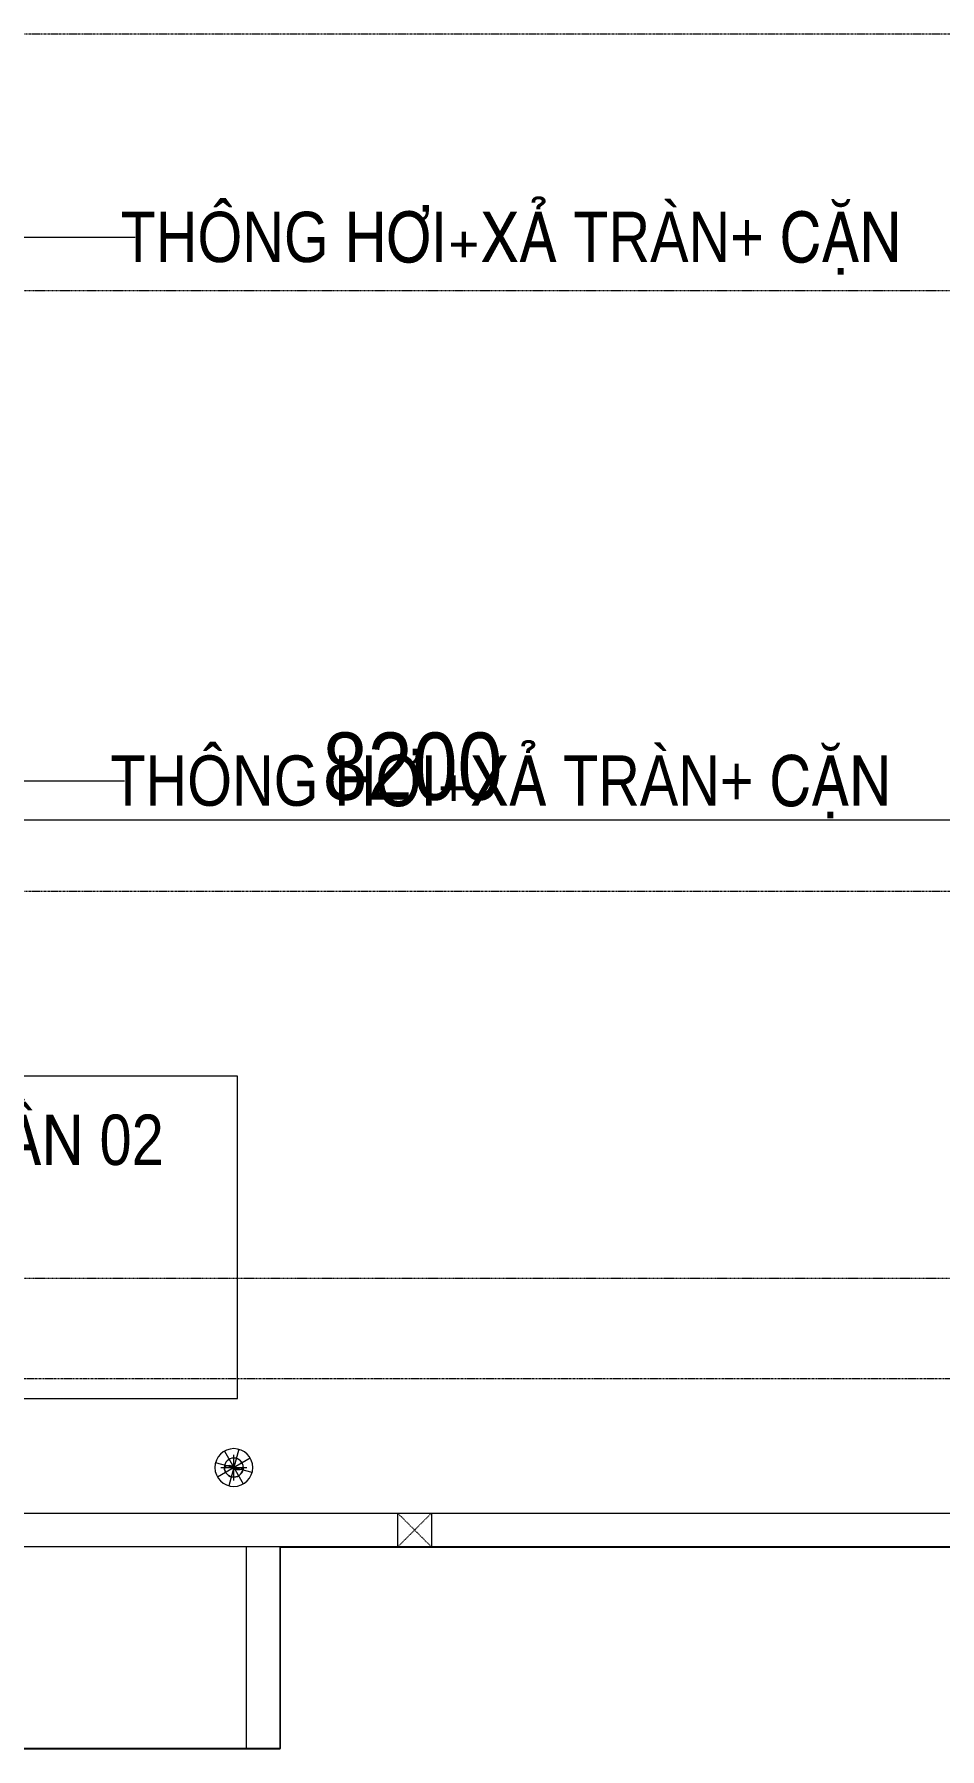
# Model space of a CAD drawing. Header units: millimetres. Extents: x 27447 to 251759, y -15958 to 82948.
# Drawn here: x 93589 to 98978, y 23336 to 33537 of the extents above; entities that cross this region are included whole.
import ezdxf

# ---------------------------------------------------------------- set-up
doc = ezdxf.new("R2010")
doc.units = ezdxf.units.MM
for name, pattern in [('Dash', [6, 3, -3]), ('Dash Dot 3_16_', [7.9375, 4.7625, -1.5875, 0, -1.5875]), ('Grid Line', [22.225, 12.7, -3.175, 3.175, -3.175]), ('IMPORT-CENTER _3_', [10.16, 6.35, -1.27, 1.27, -1.27])]:
    doc.linetypes.add(name, pattern=pattern)
for name, color, linetype, lineweight in [('0-1', 7, 'Continuous', 5), ('A-ANNO-DIMS', 211, 'Continuous', 9), ('A-ANNO-DIMS-160', 211, 'Continuous', 9), ('A-FLOR-1', 250, 'Continuous', 9), ('A-WALL', 113, 'Continuous', 9), ('G-ANNO-SYMB-1', 111, 'Dash Dot 3_16_', 18), ('G-IMPT', 8, 'Continuous', 9), ('G-IMPT-2', 8, 'IMPORT-CENTER _3_', 9), ('G-IMPT-3', 7, 'Continuous', 9), ('M-EQPM', 50, 'Continuous', 9), ('S-COLS', 52, 'Continuous', 9), ('S-COLS-HDLN', 52, 'Dash', 9), ('S-GRID-1', 1, 'Grid Line', 9)]:
    doc.layers.add(name, color=color, linetype=linetype, lineweight=lineweight)
doc.styles.add('UTM Avo', font='UTM Avo.ttf', dxfattribs={"width": 0.9, "height": 400})
doc.styles.add('VNI-Helve-Condense', font='VHELVCN.TTF', dxfattribs={"height": 300})
doc.styles.add('VNI-Helve-Condense_1', font='VHELVCN.TTF', dxfattribs={"height": 299.624151})
doc.dimstyles.new('1_Dim_chi_tiet_2_5', dxfattribs={"dimscale": 304.8, "dimtxt": 399.720379, "dimasz": 0.629921, "dimexe": 0.524934, "dimexo": 0.0625, "dimgap": 0.052493, "dimtad": 1, "dimdec": 0, "dimrnd": 5, "dimzin": 0, "dimdsep": 46, "dimtxsty": 'UTM Avo', "dimblk1": 'OBLIQUE', "dimblk2": 'OBLIQUE', "dimsah": 1, "dimcen": 0.09, "dimdle": 0.524934, "dimazin": 0, "dimtfac": 1, "dimtdec": 4, "dimtix": 1, "dimtmove": 0, "dimatfit": 3, "dimfxl": 1.049869, "dimfxlon": 1, "dimtvp": 1, "dimtolj": 1, "dimtzin": 0, "dimarcsym": 2})

# ---------------------------------------------------------------- blocks, each defined once
blk = doc.blocks.new('NCV_TKTC_KET CAU_rvt-1-TKCS_MB TUM MÁI')
at = {"layer": 'A-FLOR-1'}
for p, q in [((95053, 23337), (95053, 24537)), ((86278, 23337), (95053, 23337))]:
    blk.add_line(p, q, dxfattribs=at)
blk = doc.blocks.new('TKTC_XREF_260130_MB TUM MAI - TKTC_XREF_260130_MB TUM MAI_dwg_$cc-4167671-TKCS_MB TUM MÁI')
at = {"layer": 'G-IMPT'}
blk.add_circle((0, 0), 0.5, dxfattribs=at)
for centre, radius, start, end in [((0, 0), 0.5, 90, 270), ((0.188, 0.25), 0.313, 126.8699, 233.1301), ((-0.188, -0.25), 0.313, 306.8699, 53.1301)]:
    blk.add_arc(centre, radius, start, end, dxfattribs=at)
at = {"layer": 'G-IMPT-2'}
for p, q in [((-0.673, 0), (0.673, 0)), ((0, -0.673), (0, 0.673))]:
    blk.add_line(p, q, dxfattribs=at)
blk = doc.blocks.new('TKTC_XREF_260130_MB TUM MAI - TKTC_XREF_260130_MB TUM MAI_dwg_RD-4167670-TKCS_MB TUM MÁI')
at = {"layer": 'G-IMPT'}
for p, q in [((0, 75), (0, -75)), ((-75, 0), (75, 0)), ((-53, 53), (53, -53)), ((-53, -53), (53, 53))]:
    blk.add_line(p, q, dxfattribs=at)
for radius in [75, 37.5]:
    blk.add_circle((0, 0), radius, dxfattribs=at)
blk = doc.blocks.new('TKTC_XREF_260130_MB TUM MAI - TKTC_XREF_260130_MB TUM MAI_dwg-4167669-TKCS_MB TUM MÁI')
at = {"layer": 'G-IMPT', "flags": 128}
blk.add_lwpolyline([(-119424, -836633), (-116874, -836633), (-116874, -837832), (-108099, -837832), (-108099, -836632), (-103374, -836632), (-103374, -837832), (-99899, -837832), (-99899, -836632), (-95174, -836632), (-95174, -837832), (-91699, -837832), (-91699, -836632), (-87049, -836632)], dxfattribs=at)
at = {"extrusion": (0, 0, -1)}
for name, xscale, yscale, zscale, rotation in [('TKTC_XREF_260130_MB TUM MAI - TKTC_XREF_260130_MB TUM MAI_dwg_RD-4167670-TKCS_MB TUM MÁI', 1.5, 1.5, -1.5, 330.0137897223599), ('TKTC_XREF_260130_MB TUM MAI - TKTC_XREF_260130_MB TUM MAI_dwg_$cc-4167671-TKCS_MB TUM MÁI', 113.7150000000073, 113.7150000000073, -113.7150000000073, 89.99900866374676)]:
    blk.add_blockref(name, (108375, -836159), dxfattribs=dict(at, xscale=xscale, yscale=yscale, zscale=zscale, rotation=rotation))
blk = doc.blocks.new('TKTC_XREF_260130_MB TUM MAI - TKTC_XREF_251221_MB TUM MAI-2041484-TKCS_MB TUM MÁI')
blk.add_blockref('TKTC_XREF_260130_MB TUM MAI - TKTC_XREF_260130_MB TUM MAI_dwg-4167669-TKCS_MB TUM MÁI', (169499, 843934))
blk = doc.blocks.new('G1_SOF - BO TRU - 200x200-3061822-TKCS_MB TUM MÁI')
at = {"layer": 'S-COLS'}
for p, q in [((-100, 100), (100, 100)), ((-100, -100), (-100, 100)), ((100, 100), (100, -100)), ((100, -100), (-100, -100))]:
    blk.add_line(p, q, dxfattribs=at)
at = {"layer": 'S-COLS-HDLN'}
for p, q in [((100, 100), (-100, -100)), ((-100, 100), (100, -100))]:
    blk.add_line(p, q, dxfattribs=at)
blk = doc.blocks.new('TKTC_QUAT HUT KHOI_260130 - TKTC_QUAT HUT KHOI_260130_dwg-4168555-TKCS_MB TUM MÁI')
at = {"layer": 'G-IMPT', "flags": 128}
blk.add_lwpolyline([(86277, 24540), (86277, 23341), (95052, 23341), (95052, 24540)], dxfattribs=at)
blk = doc.blocks.new('TKTC_QUAT HUT KHOI_260130 - TKTC_QUAT HUT KHOI_260130-2046036-TKCS_MB TUM MÁI')
blk.add_blockref('TKTC_QUAT HUT KHOI_260130 - TKTC_QUAT HUT KHOI_260130_dwg-4168555-TKCS_MB TUM MÁI', (-33652, -17239))
blk = doc.blocks.new('TKTC_BON NUOC MAI_260130 - TKTC_BON NUOC MAI_260130_dwg-3426650-TKCS_MB TUM MÁI')
at = {"layer": 'G-IMPT'}
for p, q in [((-110093, -828842), (-108963, -828842)), ((-110155, -832076), (-109025, -832076))]:
    blk.add_line(p, q, dxfattribs=at)
at = {"layer": 'G-IMPT', "flags": 128}
blk.add_lwpolyline([(-114774, -835751), (-108353, -835751), (-108353, -833833), (-114774, -833833)], close=True, dxfattribs=at)
blk.add_lwpolyline([(-116874, -836634), (-116874, -837832), (-108099, -837832), (-108099, -836634)], dxfattribs=at)
at = {"layer": 'G-IMPT-3', "attachment_point": 1, "line_spacing_factor": 1.081022}
for s, insert, char_height, width, rotation, style in [('THOÂNG HÔI+XAÛ TRAØN+ CAËN', (-109049, -828690), 299.62, 5662.05, 0.0013, 'VNI-Helve-Condense_1'), ('THOÂNG HÔI+XAÛ TRAØN+ CAËN', (-109110, -831925), 299.62, 5662.05, 0.0013, 'VNI-Helve-Condense_1'), ('CUÏM 02 BÔM TAÊNG AÙP BIEÁN TAÀN 02', (-114682, -834062), 300, 7495.73, 359.9987, 'VNI-Helve-Condense')]:
    blk.add_mtext(s, dxfattribs=dict(at, insert=insert, char_height=char_height, width=width, rotation=rotation, style=style))
blk = doc.blocks.new('TKTC_BON NUOC MAI_260130 - TKTC_BON NUOC MAI_260130-2047084-TKCS_MB TUM MÁI')
blk.add_blockref('TKTC_BON NUOC MAI_260130 - TKTC_BON NUOC MAI_260130_dwg-3426650-TKCS_MB TUM MÁI', (169499, 843934))
blk = doc.blocks.new('DIMBLOCK80-TKCS_MB TUM MÁI')
at = {"layer": 'A-ANNO-DIMS-160'}
for p, q in [((91753, 29182), (91753, 28702)), ((91753, 28862), (91753, 29182)), ((99953, 29182), (99953, 28702)), ((99953, 28862), (99953, 29182)), ((91753, 28862), (99953, 28862))]:
    blk.add_line(p, q, dxfattribs=at)
at = {"layer": 'A-ANNO-DIMS-160', "lineweight": 25}
for p, q in [((91753, 28862), (91849, 28958)), ((99953, 28862), (100049, 28958)), ((91753, 28862), (91657, 28766)), ((99953, 28862), (99857, 28766))]:
    blk.add_line(p, q, dxfattribs=at)
at = {"layer": 'A-ANNO-DIMS-160', "color": 0, "insert": (95305, 29382), "char_height": 400, "width": 1314.64, "attachment_point": 1, "line_spacing_factor": 1.110334, "style": 'UTM Avo'}
blk.add_mtext('8200', dxfattribs=at)
blk = doc.blocks.new('_Oblique')
at = {"color": 0, "linetype": 'ByBlock', "lineweight": -2}
blk.add_line((-0.5, -0.5), (0.5, 0.5), dxfattribs=at)

msp = doc.modelspace()

# ---------------------------------------------------------------- linework, layer by layer
at = {"layer": 'A-WALL'}
for p, q in [((91927.6, 24736.9), (99767.6, 24736.9)), ((99767.6, 24536.9), (91927.6, 24536.9)), ((94852.6, 23337.4), (94852.6, 24536.9)), ((95052.6, 24536.9), (95052.6, 23337.4)), ((94852.6, 23337.4), (95052.6, 23337.4))]:
    msp.add_line(p, q, dxfattribs=at)
at = {"layer": 'G-ANNO-SYMB-1'}
for p, q in [((27827.8, 32011.5), (133630.6, 32011.5)), ((27827.8, 26135.3), (133630.6, 26135.3))]:
    msp.add_line(p, q, dxfattribs=at)
at = {"layer": 'S-GRID-1'}
for p, q in [((128131.3, 33536.9), (34592.6, 33536.9)), ((128131.3, 28436.9), (34592.6, 28436.9)), ((126099.3, 25536.9), (36624.6, 25536.9)), ((128131.3, 24536.9), (34592.6, 24536.9))]:
    msp.add_line(p, q, dxfattribs=at)

# ---------------------------------------------------------------- block references
at = {"layer": '0-1'}
msp.add_blockref('NCV_TKTC_KET CAU_rvt-1-TKCS_MB TUM MÁI', (0, 0), dxfattribs=at)
at = {"layer": 'M-EQPM'}
for name, p in [('TKTC_BON NUOC MAI_260130 - TKTC_BON NUOC MAI_260130-2047084-TKCS_MB TUM MÁI', (33652.6, 17236.9)), ('TKTC_QUAT HUT KHOI_260130 - TKTC_QUAT HUT KHOI_260130-2046036-TKCS_MB TUM MÁI', (33652.6, 17235.3)), ('TKTC_XREF_260130_MB TUM MAI - TKTC_XREF_251221_MB TUM MAI-2041484-TKCS_MB TUM MÁI', (33652.6, 17233.6))]:
    msp.add_blockref(name, p, dxfattribs=at)
at = {"layer": 'S-COLS'}
msp.add_blockref('G1_SOF - BO TRU - 200x200-3061822-TKCS_MB TUM MÁI', (95852.5, 24636.9), dxfattribs=at)

# ---------------------------------------------------------------- dimensions: what is measured, and where the dimension line sits
at = {"layer": 'A-ANNO-DIMS'}
dim = msp.add_linear_dim(base=(99952.6, 28862.1), p1=(91752.6, 29182.1), p2=(99952.6, 29182.1), dimstyle='1_Dim_chi_tiet_2_5', override={"dimpost": '<>', "dimfxl": 8200}, dxfattribs=at)
dim.commit()
dim.dimension.update_dxf_attribs({"geometry": 'DIMBLOCK80-TKCS_MB TUM MÁI', "text_midpoint": (95852.6, 29085.1)})

doc.saveas('drawing.dxf')
